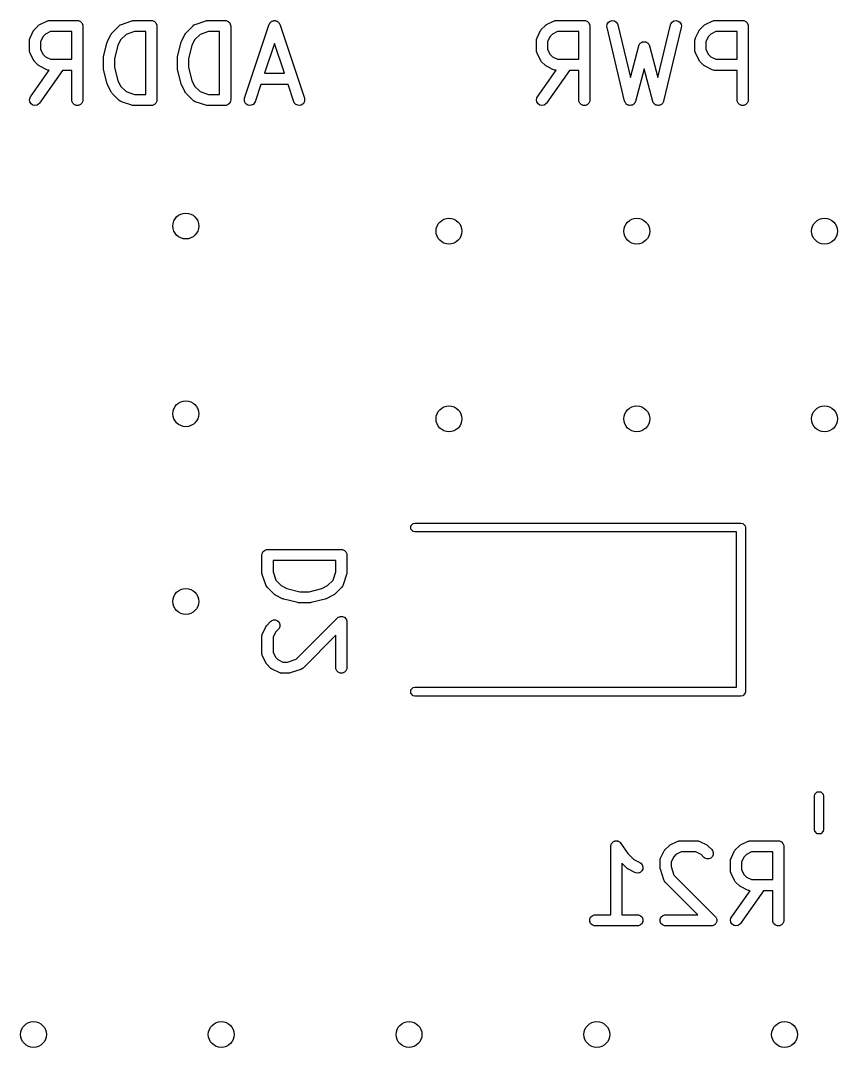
# Model space of a CAD drawing. Extents: x -0.08 to 2.06, y -0.11 to 2.56.
# Drawn here: x 0.743 to 1.178, y 2.013 to 2.56 of the extents above; entities that cross this region are included whole.
import ezdxf

# ---------------------------------------------------------------- set-up
doc = ezdxf.new("R2010")
doc.units = 0
doc.header["$MEASUREMENT"] = 0
doc.layers.add('BLACK', color=7, linetype='CONTINUOUS')

msp = doc.modelspace()

# ---------------------------------------------------------------- linework, layer by layer
at = {"layer": 'BLACK', "linetype": 'CONTINUOUS'}
for p, q in [((0.74986, 2.55472), (0.74989, 2.55479)), ((0.74989, 2.55479), (0.74995, 2.55487)), ((0.74995, 2.55487), (0.75001, 2.55496)), ((0.75001, 2.55496), (0.75007, 2.55501)), ((0.75007, 2.55501), (0.75026, 2.55524)), ((0.75026, 2.55524), (0.75213, 2.55711)), ((0.75213, 2.55711), (0.75236, 2.5573)), ((0.75236, 2.5573), (0.75241, 2.55735)), ((0.75241, 2.55735), (0.7525, 2.55741)), ((0.7525, 2.55741), (0.75258, 2.55748)), ((0.75258, 2.55748), (0.75265, 2.55751)), ((0.75265, 2.55751), (0.7529, 2.55766)), ((0.7529, 2.55766), (0.75665, 2.55954)), ((0.75665, 2.55954), (0.75719, 2.55974)), ((0.75719, 2.55974), (0.75729, 2.55975)), ((0.75729, 2.55975), (0.75739, 2.55979)), ((0.75739, 2.55979), (0.75797, 2.55985)), ((0.75797, 2.55985), (0.77297, 2.55985)), ((0.77297, 2.55985), (0.77354, 2.55979)), ((0.77354, 2.55979), (0.77461, 2.55935)), ((0.77461, 2.55935), (0.77542, 2.55854)), ((0.77542, 2.55854), (0.77586, 2.55747)), ((0.77586, 2.55747), (0.77592, 2.5569)), ((0.77592, 2.5569), (0.77592, 2.51753)), ((0.7915, 2.55336), (0.79525, 2.55711)), ((0.79525, 2.55711), (0.7957, 2.55748)), ((0.7957, 2.55748), (0.7958, 2.55752)), ((0.7958, 2.55752), (0.79588, 2.55759)), ((0.79588, 2.55759), (0.7964, 2.55782)), ((0.7964, 2.55782), (0.80203, 2.5597)), ((0.80203, 2.5597), (0.80231, 2.55976)), ((0.80231, 2.55976), (0.80239, 2.55979)), ((0.80239, 2.55979), (0.80249, 2.5598)), ((0.80249, 2.5598), (0.80259, 2.55983)), ((0.80259, 2.55983), (0.80267, 2.55982)), ((0.80267, 2.55982), (0.80296, 2.55985)), ((0.80296, 2.55985), (0.81234, 2.55985)), ((0.81234, 2.55985), (0.81291, 2.55979)), ((0.81291, 2.55979), (0.81398, 2.55935)), ((0.81398, 2.55935), (0.81479, 2.55854)), ((0.81479, 2.55854), (0.81523, 2.55747)), ((0.81523, 2.55747), (0.81529, 2.5569)), ((0.81529, 2.5569), (0.81529, 2.51753)), ((0.83087, 2.55336), (0.83462, 2.55711)), ((0.83462, 2.55711), (0.83507, 2.55748)), ((0.83507, 2.55748), (0.83517, 2.55752)), ((0.83517, 2.55752), (0.83525, 2.55759)), ((0.83525, 2.55759), (0.83577, 2.55782)), ((0.83577, 2.55782), (0.8414, 2.5597)), ((0.8414, 2.5597), (0.84168, 2.55976)), ((0.84168, 2.55976), (0.84176, 2.55979)), ((0.84176, 2.55979), (0.84186, 2.5598)), ((0.84186, 2.5598), (0.84196, 2.55983)), ((0.84196, 2.55983), (0.84204, 2.55982)), ((0.84204, 2.55982), (0.84233, 2.55985)), ((0.84233, 2.55985), (0.85171, 2.55985)), ((0.85171, 2.55985), (0.85228, 2.55979)), ((0.85228, 2.55979), (0.85335, 2.55935)), ((0.85335, 2.55935), (0.85416, 2.55854)), ((0.85416, 2.55854), (0.8546, 2.55747)), ((0.8546, 2.55747), (0.85466, 2.5569)), ((0.85466, 2.5569), (0.85466, 2.51753)), ((0.86203, 2.51846), (0.87515, 2.55783)), ((0.87515, 2.55783), (0.87539, 2.55836)), ((0.87539, 2.55836), (0.87553, 2.55852)), ((0.87553, 2.55852), (0.87562, 2.55871)), ((0.87562, 2.55871), (0.8759, 2.55895)), ((0.8759, 2.55895), (0.87614, 2.55923)), ((0.87614, 2.55923), (0.87633, 2.55932)), ((0.87633, 2.55932), (0.87649, 2.55946)), ((0.87649, 2.55946), (0.87684, 2.55958)), ((0.87684, 2.55958), (0.87717, 2.55974)), ((0.87717, 2.55974), (0.87738, 2.55976)), ((0.87738, 2.55976), (0.87758, 2.55983)), ((0.87758, 2.55983), (0.87795, 2.5598)), ((0.87795, 2.5598), (0.87832, 2.55983)), ((0.87832, 2.55983), (0.87852, 2.55976)), ((0.87852, 2.55976), (0.87873, 2.55974)), ((0.87873, 2.55974), (0.87906, 2.55958)), ((0.87906, 2.55958), (0.87941, 2.55946)), ((0.87941, 2.55946), (0.87957, 2.55932)), ((0.87957, 2.55932), (0.87976, 2.55923)), ((0.87976, 2.55923), (0.88001, 2.55895)), ((0.88001, 2.55895), (0.88029, 2.55871)), ((0.88029, 2.55871), (0.88038, 2.55852)), ((0.88038, 2.55852), (0.88052, 2.55836)), ((0.88052, 2.55836), (0.88075, 2.55783)), ((0.88075, 2.55783), (0.89388, 2.51846)), ((1.01982, 2.55472), (1.01985, 2.55479)), ((1.01985, 2.55479), (1.01992, 2.55487)), ((1.01992, 2.55487), (1.01998, 2.55496)), ((1.01998, 2.55496), (1.02004, 2.55501)), ((1.02004, 2.55501), (1.02022, 2.55524)), ((1.02022, 2.55524), (1.0221, 2.55711)), ((1.0221, 2.55711), (1.02232, 2.5573)), ((1.02232, 2.5573), (1.02237, 2.55735)), ((1.02237, 2.55735), (1.02246, 2.55741)), ((1.02246, 2.55741), (1.02254, 2.55748)), ((1.02254, 2.55748), (1.02262, 2.55751)), ((1.02262, 2.55751), (1.02286, 2.55766)), ((1.02286, 2.55766), (1.02661, 2.55954)), ((1.02661, 2.55954), (1.02715, 2.55974)), ((1.02715, 2.55974), (1.02726, 2.55975)), ((1.02726, 2.55975), (1.02736, 2.55979)), ((1.02736, 2.55979), (1.02793, 2.55985)), ((1.02793, 2.55985), (1.04293, 2.55985)), ((1.04293, 2.55985), (1.04351, 2.55979)), ((1.04351, 2.55979), (1.04457, 2.55935)), ((1.04457, 2.55935), (1.04539, 2.55854)), ((1.04539, 2.55854), (1.04583, 2.55747)), ((1.04583, 2.55747), (1.04588, 2.5569)), ((1.04588, 2.5569), (1.04588, 2.51753)), ((1.05498, 2.55679), (1.05516, 2.55792)), ((1.05506, 2.55621), (1.05498, 2.55679)), ((1.06443, 2.51684), (1.05506, 2.55621)), ((1.05516, 2.55792), (1.05577, 2.55891)), ((1.05577, 2.55891), (1.0567, 2.55958)), ((1.0567, 2.55958), (1.05782, 2.55985)), ((1.05782, 2.55985), (1.05896, 2.55967)), ((1.05896, 2.55967), (1.05994, 2.55906)), ((1.05994, 2.55906), (1.06061, 2.55813)), ((1.06061, 2.55813), (1.0608, 2.55758)), ((1.0608, 2.55758), (1.06747, 2.52959)), ((1.08214, 2.52959), (1.0888, 2.55758)), ((1.09455, 2.55621), (1.08517, 2.51684)), ((1.0888, 2.55758), (1.08899, 2.55813)), ((1.08899, 2.55813), (1.08967, 2.55906)), ((1.08967, 2.55906), (1.09065, 2.55967)), ((1.09065, 2.55967), (1.09179, 2.55985)), ((1.09179, 2.55985), (1.09291, 2.55958)), ((1.09291, 2.55958), (1.09384, 2.55891)), ((1.09384, 2.55891), (1.09444, 2.55792)), ((1.09444, 2.55792), (1.09463, 2.55679)), ((1.09463, 2.55679), (1.09455, 2.55621)), ((1.10419, 2.55472), (1.10422, 2.55479)), ((1.10422, 2.55479), (1.10429, 2.55487)), ((1.10429, 2.55487), (1.10434, 2.55496)), ((1.10434, 2.55496), (1.1044, 2.55501)), ((1.1044, 2.55501), (1.10459, 2.55524)), ((1.10459, 2.55524), (1.10646, 2.55711)), ((1.10646, 2.55711), (1.10669, 2.5573)), ((1.10669, 2.5573), (1.10674, 2.55735)), ((1.10674, 2.55735), (1.10683, 2.55741)), ((1.10683, 2.55741), (1.10691, 2.55748)), ((1.10691, 2.55748), (1.10698, 2.55751)), ((1.10698, 2.55751), (1.10723, 2.55766)), ((1.10723, 2.55766), (1.11098, 2.55954)), ((1.11098, 2.55954), (1.11152, 2.55974)), ((1.11152, 2.55974), (1.11162, 2.55975)), ((1.11162, 2.55975), (1.11172, 2.55979)), ((1.11172, 2.55979), (1.1123, 2.55985)), ((1.1123, 2.55985), (1.1273, 2.55985)), ((1.1273, 2.55985), (1.12787, 2.55979)), ((1.12787, 2.55979), (1.12894, 2.55935)), ((1.12894, 2.55935), (1.12975, 2.55854)), ((1.12975, 2.55854), (1.13019, 2.55747)), ((1.13019, 2.55747), (1.13025, 2.5569)), ((1.13025, 2.5569), (1.13025, 2.51753)), ((0.74752, 2.5494), (0.74757, 2.54997)), ((0.74752, 2.54377), (0.74752, 2.5494)), ((0.74757, 2.54997), (0.74761, 2.55007)), ((0.74761, 2.55007), (0.74762, 2.55018)), ((0.74762, 2.55018), (0.74783, 2.55072)), ((0.74783, 2.55072), (0.7497, 2.55447)), ((0.7497, 2.55447), (0.74986, 2.55472)), ((0.75477, 2.5514), (0.75342, 2.5487)), ((0.75597, 2.5526), (0.75477, 2.5514)), ((0.75866, 2.55394), (0.75597, 2.5526)), ((0.77001, 2.55394), (0.75866, 2.55394)), ((0.77001, 2.53923), (0.77001, 2.55394)), ((0.78907, 2.54884), (0.79095, 2.55259)), ((0.79095, 2.55259), (0.7911, 2.55284)), ((0.7911, 2.55284), (0.79113, 2.55291)), ((0.79113, 2.55291), (0.7912, 2.55299)), ((0.7912, 2.55299), (0.79126, 2.55308)), ((0.79126, 2.55308), (0.79131, 2.55313)), ((0.79131, 2.55313), (0.7915, 2.55336)), ((0.79602, 2.54952), (0.7945, 2.54649)), ((0.79893, 2.55244), (0.79602, 2.54952)), ((0.80344, 2.55394), (0.79893, 2.55244)), ((0.80938, 2.55394), (0.80344, 2.55394)), ((0.80938, 2.52048), (0.80938, 2.55394)), ((0.82844, 2.54884), (0.83032, 2.55259)), ((0.83032, 2.55259), (0.83047, 2.55284)), ((0.83047, 2.55284), (0.8305, 2.55291)), ((0.8305, 2.55291), (0.83057, 2.55299)), ((0.83057, 2.55299), (0.83063, 2.55308)), ((0.83063, 2.55308), (0.83068, 2.55313)), ((0.83068, 2.55313), (0.83087, 2.55336)), ((0.83539, 2.54952), (0.83387, 2.54649)), ((0.8383, 2.55244), (0.83539, 2.54952)), ((0.84281, 2.55394), (0.8383, 2.55244)), ((0.84875, 2.55394), (0.84281, 2.55394)), ((0.84875, 2.52048), (0.84875, 2.55394)), ((1.01748, 2.5494), (1.01754, 2.54997)), ((1.01748, 2.54377), (1.01748, 2.5494)), ((1.01754, 2.54997), (1.01758, 2.55007)), ((1.01758, 2.55007), (1.01759, 2.55018)), ((1.01759, 2.55018), (1.01779, 2.55072)), ((1.01779, 2.55072), (1.01967, 2.55447)), ((1.01967, 2.55447), (1.01982, 2.55472)), ((1.02474, 2.5514), (1.02339, 2.5487)), ((1.02593, 2.5526), (1.02474, 2.5514)), ((1.02863, 2.55394), (1.02593, 2.5526)), ((1.03998, 2.55394), (1.02863, 2.55394)), ((1.03998, 2.53923), (1.03998, 2.55394)), ((1.10185, 2.5494), (1.1019, 2.54997)), ((1.10185, 2.54377), (1.10185, 2.5494)), ((1.1019, 2.54997), (1.10194, 2.55007)), ((1.10194, 2.55007), (1.10195, 2.55018)), ((1.10195, 2.55018), (1.10216, 2.55072)), ((1.10216, 2.55072), (1.10403, 2.55447)), ((1.10403, 2.55447), (1.10419, 2.55472)), ((1.1091, 2.5514), (1.10775, 2.5487)), ((1.1103, 2.5526), (1.1091, 2.5514)), ((1.113, 2.55394), (1.1103, 2.5526)), ((1.12434, 2.55394), (1.113, 2.55394)), ((1.12434, 2.53923), (1.12434, 2.55394)), ((0.75342, 2.5487), (0.75342, 2.54447)), ((0.75342, 2.54447), (0.75477, 2.54177)), ((0.78697, 2.54074), (0.78885, 2.54824)), ((0.78885, 2.54824), (0.78886, 2.54828)), ((0.78886, 2.54828), (0.78887, 2.5483)), ((0.78887, 2.5483), (0.78896, 2.54854)), ((0.78896, 2.54854), (0.78904, 2.54878)), ((0.78904, 2.54878), (0.78906, 2.5488)), ((0.78906, 2.5488), (0.78907, 2.54884)), ((0.7945, 2.54649), (0.79279, 2.53966)), ((0.82634, 2.54074), (0.82822, 2.54824)), ((0.82822, 2.54824), (0.82823, 2.54828)), ((0.82823, 2.54828), (0.82824, 2.5483)), ((0.82824, 2.5483), (0.82833, 2.54854)), ((0.82833, 2.54854), (0.82841, 2.54878)), ((0.82841, 2.54878), (0.82843, 2.5488)), ((0.82843, 2.5488), (0.82844, 2.54884)), ((0.83387, 2.54649), (0.83216, 2.53966)), ((0.87795, 2.54756), (0.87268, 2.53173)), ((0.88323, 2.53173), (0.87795, 2.54756)), ((1.02339, 2.5487), (1.02339, 2.54447)), ((1.02339, 2.54447), (1.02474, 2.54177)), ((1.06747, 2.52959), (1.07195, 2.54641)), ((1.07195, 2.54641), (1.072, 2.54654)), ((1.072, 2.54654), (1.07201, 2.5466)), ((1.07201, 2.5466), (1.07205, 2.54667)), ((1.07205, 2.54667), (1.07215, 2.54695)), ((1.07215, 2.54695), (1.07239, 2.54726)), ((1.07239, 2.54726), (1.07259, 2.5476)), ((1.07259, 2.5476), (1.07274, 2.54771)), ((1.07274, 2.54771), (1.07285, 2.54787)), ((1.07285, 2.54787), (1.07319, 2.54806)), ((1.07319, 2.54806), (1.0735, 2.5483)), ((1.0735, 2.5483), (1.07369, 2.54835)), ((1.07369, 2.54835), (1.07385, 2.54844)), ((1.07385, 2.54844), (1.07424, 2.54849)), ((1.07424, 2.54849), (1.07461, 2.54859)), ((1.07461, 2.54859), (1.0748, 2.54857)), ((1.0748, 2.54857), (1.07499, 2.54859)), ((1.07499, 2.54859), (1.07537, 2.54849)), ((1.07537, 2.54849), (1.07576, 2.54844)), ((1.07576, 2.54844), (1.07592, 2.54835)), ((1.07592, 2.54835), (1.07611, 2.5483)), ((1.07611, 2.5483), (1.07642, 2.54806)), ((1.07642, 2.54806), (1.07675, 2.54787)), ((1.07675, 2.54787), (1.07687, 2.54771)), ((1.07687, 2.54771), (1.07702, 2.5476)), ((1.07702, 2.5476), (1.07722, 2.54726)), ((1.07722, 2.54726), (1.07745, 2.54695)), ((1.07745, 2.54695), (1.07756, 2.54667)), ((1.07756, 2.54667), (1.0776, 2.5466)), ((1.0776, 2.5466), (1.07761, 2.54654)), ((1.07761, 2.54654), (1.07766, 2.54641)), ((1.07766, 2.54641), (1.08214, 2.52959)), ((1.10775, 2.5487), (1.10775, 2.54447)), ((1.10775, 2.54447), (1.1091, 2.54177)), ((0.74757, 2.5432), (0.74752, 2.54377)), ((0.74761, 2.5431), (0.74757, 2.5432)), ((0.74762, 2.54299), (0.74761, 2.5431)), ((0.74783, 2.54245), (0.74762, 2.54299)), ((0.7497, 2.5387), (0.74783, 2.54245)), ((0.74986, 2.53846), (0.7497, 2.5387)), ((0.74989, 2.53838), (0.74986, 2.53846)), ((0.74995, 2.5383), (0.74989, 2.53838)), ((0.75477, 2.54177), (0.75597, 2.54058)), ((0.75597, 2.54058), (0.75866, 2.53923)), ((0.75866, 2.53923), (0.77001, 2.53923)), ((0.78689, 2.54017), (0.78692, 2.54038)), ((0.7869, 2.54012), (0.78689, 2.54017)), ((0.78689, 2.54002), (0.7869, 2.54012)), ((0.78689, 2.5344), (0.78689, 2.54002)), ((0.78692, 2.54038), (0.78694, 2.5406)), ((0.78694, 2.5406), (0.78696, 2.54064)), ((0.78696, 2.54064), (0.78697, 2.54074)), ((0.79279, 2.53966), (0.79279, 2.53476)), ((0.82626, 2.54017), (0.82629, 2.54038)), ((0.82627, 2.54012), (0.82626, 2.54017)), ((0.82626, 2.54002), (0.82627, 2.54012)), ((0.82626, 2.5344), (0.82626, 2.54002)), ((0.82629, 2.54038), (0.82631, 2.5406)), ((0.82631, 2.5406), (0.82633, 2.54064)), ((0.82633, 2.54064), (0.82634, 2.54074)), ((0.83216, 2.53966), (0.83216, 2.53476)), ((1.01754, 2.5432), (1.01748, 2.54377)), ((1.01758, 2.5431), (1.01754, 2.5432)), ((1.01759, 2.54299), (1.01758, 2.5431)), ((1.01779, 2.54245), (1.01759, 2.54299)), ((1.01967, 2.5387), (1.01779, 2.54245)), ((1.01982, 2.53846), (1.01967, 2.5387)), ((1.01985, 2.53838), (1.01982, 2.53846)), ((1.01992, 2.5383), (1.01985, 2.53838)), ((1.02474, 2.54177), (1.02593, 2.54058)), ((1.02593, 2.54058), (1.02863, 2.53923)), ((1.02863, 2.53923), (1.03998, 2.53923)), ((1.1019, 2.5432), (1.10185, 2.54377)), ((1.10194, 2.5431), (1.1019, 2.5432)), ((1.10195, 2.54299), (1.10194, 2.5431)), ((1.10216, 2.54245), (1.10195, 2.54299)), ((1.10403, 2.5387), (1.10216, 2.54245)), ((1.10419, 2.53846), (1.10403, 2.5387)), ((1.10422, 2.53838), (1.10419, 2.53846)), ((1.10429, 2.5383), (1.10422, 2.53838)), ((1.1091, 2.54177), (1.1103, 2.54058)), ((1.1103, 2.54058), (1.113, 2.53923)), ((1.113, 2.53923), (1.12434, 2.53923)), ((0.74805, 2.51922), (0.75792, 2.53333)), ((0.75001, 2.53821), (0.74995, 2.5383)), ((0.75007, 2.53816), (0.75001, 2.53821)), ((0.75026, 2.53794), (0.75007, 2.53816)), ((0.75213, 2.53606), (0.75026, 2.53794)), ((0.75236, 2.53588), (0.75213, 2.53606)), ((0.75241, 2.53582), (0.75236, 2.53588)), ((0.7525, 2.53576), (0.75241, 2.53582)), ((0.75258, 2.53569), (0.7525, 2.53576)), ((0.75265, 2.53566), (0.75258, 2.53569)), ((0.7529, 2.53551), (0.75265, 2.53566)), ((0.76513, 2.53332), (0.75289, 2.51583)), ((0.75665, 2.53363), (0.7529, 2.53551)), ((0.75719, 2.53343), (0.75665, 2.53363)), ((0.75729, 2.53342), (0.75719, 2.53343)), ((0.75739, 2.53338), (0.75729, 2.53342)), ((0.75792, 2.53333), (0.75739, 2.53338)), ((0.77001, 2.53332), (0.76513, 2.53332)), ((0.77001, 2.51753), (0.77001, 2.53332)), ((0.7869, 2.5343), (0.78689, 2.5344)), ((0.78689, 2.53426), (0.7869, 2.5343)), ((0.78692, 2.53404), (0.78689, 2.53426)), ((0.78694, 2.53382), (0.78692, 2.53404)), ((0.78696, 2.53378), (0.78694, 2.53382)), ((0.78697, 2.53368), (0.78696, 2.53378)), ((0.78885, 2.52618), (0.78697, 2.53368)), ((0.79279, 2.53476), (0.7945, 2.52793)), ((0.82627, 2.5343), (0.82626, 2.5344)), ((0.82626, 2.53426), (0.82627, 2.5343)), ((0.82629, 2.53404), (0.82626, 2.53426)), ((0.82631, 2.53382), (0.82629, 2.53404)), ((0.82633, 2.53378), (0.82631, 2.53382)), ((0.82634, 2.53368), (0.82633, 2.53378)), ((0.82822, 2.52618), (0.82634, 2.53368)), ((0.83216, 2.53476), (0.83387, 2.52793)), ((1.01802, 2.51922), (1.02789, 2.53333)), ((1.01998, 2.53821), (1.01992, 2.5383)), ((1.02004, 2.53816), (1.01998, 2.53821)), ((1.02022, 2.53794), (1.02004, 2.53816)), ((1.0221, 2.53606), (1.02022, 2.53794)), ((1.02232, 2.53588), (1.0221, 2.53606)), ((1.02237, 2.53582), (1.02232, 2.53588)), ((1.02246, 2.53576), (1.02237, 2.53582)), ((1.02254, 2.53569), (1.02246, 2.53576)), ((1.02262, 2.53566), (1.02254, 2.53569)), ((1.02286, 2.53551), (1.02262, 2.53566)), ((1.0351, 2.53332), (1.02285, 2.51583)), ((1.02661, 2.53363), (1.02286, 2.53551)), ((1.02715, 2.53343), (1.02661, 2.53363)), ((1.02726, 2.53342), (1.02715, 2.53343)), ((1.02736, 2.53338), (1.02726, 2.53342)), ((1.02789, 2.53333), (1.02736, 2.53338)), ((1.03998, 2.53332), (1.0351, 2.53332)), ((1.03998, 2.51753), (1.03998, 2.53332)), ((1.0748, 2.53419), (1.07016, 2.51677)), ((1.07945, 2.51677), (1.0748, 2.53419)), ((1.10434, 2.53821), (1.10429, 2.5383)), ((1.1044, 2.53816), (1.10434, 2.53821)), ((1.10459, 2.53794), (1.1044, 2.53816)), ((1.10646, 2.53606), (1.10459, 2.53794)), ((1.10669, 2.53588), (1.10646, 2.53606)), ((1.10674, 2.53582), (1.10669, 2.53588)), ((1.10683, 2.53576), (1.10674, 2.53582)), ((1.10691, 2.53569), (1.10683, 2.53576)), ((1.10698, 2.53566), (1.10691, 2.53569)), ((1.10723, 2.53551), (1.10698, 2.53566)), ((1.11098, 2.53363), (1.10723, 2.53551)), ((1.11152, 2.53343), (1.11098, 2.53363)), ((1.11162, 2.53342), (1.11152, 2.53343)), ((1.11172, 2.53338), (1.11162, 2.53342)), ((1.1123, 2.53332), (1.11172, 2.53338)), ((1.12434, 2.53332), (1.1123, 2.53332)), ((1.12434, 2.51753), (1.12434, 2.53332)), ((0.7945, 2.52793), (0.79602, 2.5249)), ((0.83387, 2.52793), (0.83539, 2.5249)), ((0.87268, 2.53173), (0.88323, 2.53173)), ((0.78886, 2.52614), (0.78885, 2.52618)), ((0.78887, 2.52612), (0.78886, 2.52614)), ((0.78896, 2.52588), (0.78887, 2.52612)), ((0.78904, 2.52564), (0.78896, 2.52588)), ((0.78906, 2.52562), (0.78904, 2.52564)), ((0.78907, 2.52558), (0.78906, 2.52562)), ((0.79095, 2.52183), (0.78907, 2.52558)), ((0.79602, 2.5249), (0.79893, 2.52198)), ((0.79893, 2.52198), (0.80344, 2.52048)), ((0.82823, 2.52614), (0.82822, 2.52618)), ((0.82824, 2.52612), (0.82823, 2.52614)), ((0.82833, 2.52588), (0.82824, 2.52612)), ((0.82841, 2.52564), (0.82833, 2.52588)), ((0.82843, 2.52562), (0.82841, 2.52564)), ((0.82844, 2.52558), (0.82843, 2.52562)), ((0.83032, 2.52183), (0.82844, 2.52558)), ((0.83539, 2.5249), (0.8383, 2.52198)), ((0.8383, 2.52198), (0.84281, 2.52048)), ((0.87071, 2.52582), (0.86763, 2.51659)), ((0.8852, 2.52582), (0.87071, 2.52582)), ((0.88827, 2.51659), (0.8852, 2.52582)), ((0.74752, 2.51759), (0.74777, 2.51872)), ((0.74772, 2.51646), (0.74752, 2.51759)), ((0.74834, 2.51548), (0.74772, 2.51646)), ((0.74777, 2.51872), (0.74805, 2.51922)), ((0.77007, 2.51695), (0.77001, 2.51753)), ((0.77051, 2.51589), (0.77007, 2.51695)), ((0.77586, 2.51695), (0.77542, 2.51589)), ((0.77592, 2.51753), (0.77586, 2.51695)), ((0.7911, 2.52158), (0.79095, 2.52183)), ((0.79113, 2.52151), (0.7911, 2.52158)), ((0.7912, 2.52143), (0.79113, 2.52151)), ((0.79126, 2.52134), (0.7912, 2.52143)), ((0.79131, 2.52129), (0.79126, 2.52134)), ((0.7915, 2.52106), (0.79131, 2.52129)), ((0.79525, 2.51731), (0.7915, 2.52106)), ((0.7957, 2.51695), (0.79525, 2.51731)), ((0.7958, 2.51691), (0.7957, 2.51695)), ((0.79588, 2.51684), (0.7958, 2.51691)), ((0.7964, 2.5166), (0.79588, 2.51684)), ((0.80203, 2.51473), (0.7964, 2.5166)), ((0.80344, 2.52048), (0.80938, 2.52048)), ((0.81523, 2.51695), (0.81479, 2.51589)), ((0.81529, 2.51753), (0.81523, 2.51695)), ((0.83047, 2.52158), (0.83032, 2.52183)), ((0.8305, 2.52151), (0.83047, 2.52158)), ((0.83057, 2.52143), (0.8305, 2.52151)), ((0.83063, 2.52134), (0.83057, 2.52143)), ((0.83068, 2.52129), (0.83063, 2.52134)), ((0.83087, 2.52106), (0.83068, 2.52129)), ((0.83462, 2.51731), (0.83087, 2.52106)), ((0.83507, 2.51695), (0.83462, 2.51731)), ((0.83517, 2.51691), (0.83507, 2.51695)), ((0.83525, 2.51684), (0.83517, 2.51691)), ((0.83577, 2.5166), (0.83525, 2.51684)), ((0.8414, 2.51473), (0.83577, 2.5166)), ((0.84281, 2.52048), (0.84875, 2.52048)), ((0.8546, 2.51695), (0.85416, 2.51589)), ((0.85466, 2.51753), (0.8546, 2.51695)), ((0.8619, 2.5179), (0.86203, 2.51846)), ((0.86198, 2.51675), (0.8619, 2.5179)), ((0.8625, 2.51572), (0.86198, 2.51675)), ((0.86763, 2.51659), (0.86739, 2.51606)), ((0.88851, 2.51606), (0.88827, 2.51659)), ((0.89392, 2.51675), (0.89341, 2.51572)), ((0.89388, 2.51846), (0.89401, 2.5179)), ((0.89401, 2.5179), (0.89392, 2.51675)), ((1.01748, 2.51759), (1.01773, 2.51872)), ((1.01768, 2.51646), (1.01748, 2.51759)), ((1.0183, 2.51548), (1.01768, 2.51646)), ((1.01773, 2.51872), (1.01802, 2.51922)), ((1.04004, 2.51695), (1.03998, 2.51753)), ((1.04048, 2.51589), (1.04004, 2.51695)), ((1.04583, 2.51695), (1.04539, 2.51589)), ((1.04588, 2.51753), (1.04583, 2.51695)), ((1.0645, 2.51665), (1.06443, 2.51684)), ((1.06451, 2.51657), (1.0645, 2.51665)), ((1.06455, 2.51651), (1.06451, 2.51657)), ((1.06462, 2.5163), (1.06455, 2.51651)), ((1.07007, 2.5165), (1.07003, 2.51644)), ((1.07008, 2.51657), (1.07007, 2.5165)), ((1.07016, 2.51677), (1.07008, 2.51657)), ((1.07952, 2.51657), (1.07945, 2.51677)), ((1.07953, 2.5165), (1.07952, 2.51657)), ((1.07957, 2.51644), (1.07953, 2.5165)), ((1.08506, 2.51651), (1.08499, 2.5163)), ((1.0851, 2.51657), (1.08506, 2.51651)), ((1.08511, 2.51665), (1.0851, 2.51657)), ((1.08517, 2.51684), (1.08511, 2.51665)), ((1.1244, 2.51695), (1.12434, 2.51753)), ((1.12484, 2.51589), (1.1244, 2.51695)), ((1.13019, 2.51695), (1.12975, 2.51589)), ((1.13025, 2.51753), (1.13019, 2.51695)), ((0.74928, 2.51482), (0.74834, 2.51548)), ((0.7504, 2.51457), (0.74928, 2.51482)), ((0.75154, 2.51477), (0.7504, 2.51457)), ((0.75251, 2.51539), (0.75154, 2.51477)), ((0.75289, 2.51583), (0.75251, 2.51539)), ((0.77133, 2.51507), (0.77051, 2.51589)), ((0.77239, 2.51463), (0.77133, 2.51507)), ((0.77354, 2.51463), (0.77239, 2.51463)), ((0.77461, 2.51507), (0.77354, 2.51463)), ((0.77542, 2.51589), (0.77461, 2.51507)), ((0.80231, 2.51466), (0.80203, 2.51473)), ((0.80239, 2.51463), (0.80231, 2.51466)), ((0.80249, 2.51462), (0.80239, 2.51463)), ((0.80259, 2.5146), (0.80249, 2.51462)), ((0.80267, 2.5146), (0.80259, 2.5146)), ((0.80296, 2.51457), (0.80267, 2.5146)), ((0.81234, 2.51457), (0.80296, 2.51457)), ((0.81291, 2.51463), (0.81234, 2.51457)), ((0.81398, 2.51507), (0.81291, 2.51463)), ((0.81479, 2.51589), (0.81398, 2.51507)), ((0.84168, 2.51466), (0.8414, 2.51473)), ((0.84176, 2.51463), (0.84168, 2.51466)), ((0.84186, 2.51462), (0.84176, 2.51463)), ((0.84196, 2.5146), (0.84186, 2.51462)), ((0.84204, 2.5146), (0.84196, 2.5146)), ((0.84233, 2.51457), (0.84204, 2.5146)), ((0.85171, 2.51457), (0.84233, 2.51457)), ((0.85228, 2.51463), (0.85171, 2.51457)), ((0.85335, 2.51507), (0.85228, 2.51463)), ((0.85416, 2.51589), (0.85335, 2.51507)), ((0.86337, 2.51496), (0.8625, 2.51572)), ((0.86446, 2.5146), (0.86337, 2.51496)), ((0.86561, 2.51468), (0.86446, 2.5146)), ((0.86664, 2.51519), (0.86561, 2.51468)), ((0.86739, 2.51606), (0.86664, 2.51519)), ((0.88927, 2.51519), (0.88851, 2.51606)), ((0.8903, 2.51468), (0.88927, 2.51519)), ((0.89145, 2.5146), (0.8903, 2.51468)), ((0.89254, 2.51496), (0.89145, 2.5146)), ((0.89341, 2.51572), (0.89254, 2.51496)), ((1.01925, 2.51482), (1.0183, 2.51548)), ((1.02037, 2.51457), (1.01925, 2.51482)), ((1.02151, 2.51477), (1.02037, 2.51457)), ((1.02248, 2.51539), (1.02151, 2.51477)), ((1.02285, 2.51583), (1.02248, 2.51539)), ((1.04129, 2.51507), (1.04048, 2.51589)), ((1.04236, 2.51463), (1.04129, 2.51507)), ((1.04351, 2.51463), (1.04236, 2.51463)), ((1.04457, 2.51507), (1.04351, 2.51463)), ((1.04539, 2.51589), (1.04457, 2.51507)), ((1.06487, 2.51595), (1.06462, 2.5163)), ((1.06509, 2.51558), (1.06487, 2.51595)), ((1.06521, 2.51549), (1.06509, 2.51558)), ((1.0653, 2.51536), (1.06521, 2.51549)), ((1.06566, 2.51514), (1.0653, 2.51536)), ((1.066, 2.51488), (1.06566, 2.51514)), ((1.06615, 2.51484), (1.066, 2.51488)), ((1.06628, 2.51476), (1.06615, 2.51484)), ((1.0667, 2.51469), (1.06628, 2.51476)), ((1.06711, 2.51458), (1.0667, 2.51469)), ((1.06726, 2.5146), (1.06711, 2.51458)), ((1.06741, 2.51458), (1.06726, 2.5146)), ((1.06783, 2.51468), (1.06741, 2.51458)), ((1.06826, 2.51473), (1.06783, 2.51468)), ((1.06839, 2.51481), (1.06826, 2.51473)), ((1.06854, 2.51484), (1.06839, 2.51481)), ((1.06888, 2.51509), (1.06854, 2.51484)), ((1.06925, 2.51531), (1.06888, 2.51509)), ((1.06935, 2.51543), (1.06925, 2.51531)), ((1.06947, 2.51552), (1.06935, 2.51543)), ((1.06969, 2.51588), (1.06947, 2.51552)), ((1.06995, 2.51622), (1.06969, 2.51588)), ((1.07003, 2.51644), (1.06995, 2.51622)), ((1.07965, 2.51622), (1.07957, 2.51644)), ((1.07991, 2.51588), (1.07965, 2.51622)), ((1.08014, 2.51552), (1.07991, 2.51588)), ((1.08026, 2.51543), (1.08014, 2.51552)), ((1.08035, 2.51531), (1.08026, 2.51543)), ((1.08072, 2.51509), (1.08035, 2.51531)), ((1.08107, 2.51484), (1.08072, 2.51509)), ((1.08122, 2.51481), (1.08107, 2.51484)), ((1.08135, 2.51473), (1.08122, 2.51481)), ((1.08177, 2.51468), (1.08135, 2.51473)), ((1.08219, 2.51458), (1.08177, 2.51468)), ((1.08234, 2.5146), (1.08219, 2.51458)), ((1.08249, 2.51458), (1.08234, 2.5146)), ((1.08291, 2.51469), (1.08249, 2.51458)), ((1.08333, 2.51476), (1.08291, 2.51469)), ((1.08346, 2.51484), (1.08333, 2.51476)), ((1.0836, 2.51488), (1.08346, 2.51484)), ((1.08395, 2.51514), (1.0836, 2.51488)), ((1.08431, 2.51536), (1.08395, 2.51514)), ((1.0844, 2.51549), (1.08431, 2.51536)), ((1.08452, 2.51558), (1.0844, 2.51549)), ((1.08473, 2.51595), (1.08452, 2.51558)), ((1.08499, 2.5163), (1.08473, 2.51595)), ((1.12566, 2.51507), (1.12484, 2.51589)), ((1.12672, 2.51463), (1.12566, 2.51507)), ((1.12787, 2.51463), (1.12672, 2.51463)), ((1.12894, 2.51507), (1.12787, 2.51463)), ((1.12975, 2.51589), (1.12894, 2.51507)), ((0.95057, 2.29067), (0.95185, 2.29195)), ((0.95057, 2.28886), (0.95057, 2.29067)), ((0.95185, 2.28758), (0.95057, 2.28886)), ((0.95185, 2.29195), (0.95276, 2.29213)), ((0.95276, 2.2874), (0.95185, 2.28758)), ((0.95276, 2.29213), (1.12638, 2.29213)), ((1.12402, 2.2874), (0.95276, 2.2874)), ((1.12402, 2.20472), (1.12402, 2.2874)), ((1.12638, 2.29213), (1.12728, 2.29195)), ((1.12728, 2.29195), (1.12856, 2.29067)), ((1.12856, 2.29067), (1.12874, 2.28976)), ((1.12874, 2.28976), (1.12874, 2.20236)), ((0.87131, 2.2757), (0.87175, 2.27676)), ((0.87175, 2.27676), (0.87257, 2.27758)), ((0.87257, 2.27758), (0.87363, 2.27802)), ((0.87363, 2.27802), (0.87421, 2.27807)), ((0.87421, 2.27807), (0.91358, 2.27807)), ((0.91358, 2.27807), (0.91415, 2.27802)), ((0.91415, 2.27802), (0.91522, 2.27758)), ((0.91522, 2.27758), (0.91603, 2.27676)), ((0.91603, 2.27676), (0.91647, 2.2757)), ((0.87125, 2.27512), (0.87131, 2.2757)), ((0.87125, 2.26575), (0.87125, 2.27512)), ((0.91062, 2.27217), (0.87716, 2.27217)), ((0.87716, 2.27217), (0.87716, 2.26623)), ((0.91062, 2.26623), (0.91062, 2.27217)), ((0.91647, 2.2757), (0.91653, 2.27512)), ((0.91653, 2.27512), (0.91653, 2.26575)), ((0.87128, 2.26546), (0.87125, 2.26575)), ((0.87128, 2.26538), (0.87128, 2.26546)), ((0.8713, 2.26528), (0.87128, 2.26538)), ((0.87131, 2.26517), (0.8713, 2.26528)), ((0.87134, 2.2651), (0.87131, 2.26517)), ((0.8714, 2.26481), (0.87134, 2.2651)), ((0.87328, 2.25919), (0.8714, 2.26481)), ((0.87716, 2.26623), (0.87866, 2.26172)), ((0.90912, 2.26172), (0.91062, 2.26623)), ((0.91638, 2.26481), (0.9145, 2.25919)), ((0.91644, 2.2651), (0.91638, 2.26481)), ((0.91647, 2.26517), (0.91644, 2.2651)), ((0.91648, 2.26528), (0.91647, 2.26517)), ((0.91651, 2.26538), (0.91648, 2.26528)), ((0.91653, 2.26575), (0.9165, 2.26546)), ((0.9165, 2.26546), (0.91651, 2.26538)), ((0.87866, 2.26172), (0.88158, 2.2588)), ((0.9062, 2.2588), (0.90912, 2.26172)), ((0.87351, 2.25866), (0.87328, 2.25919)), ((0.87358, 2.25858), (0.87351, 2.25866)), ((0.87363, 2.25848), (0.87358, 2.25858)), ((0.87399, 2.25804), (0.87363, 2.25848)), ((0.87774, 2.25429), (0.87399, 2.25804)), ((0.87797, 2.2541), (0.87774, 2.25429)), ((0.87802, 2.25404), (0.87797, 2.2541)), ((0.87811, 2.25399), (0.87802, 2.25404)), ((0.87819, 2.25392), (0.87811, 2.25399)), ((0.87826, 2.25389), (0.87819, 2.25392)), ((0.87851, 2.25373), (0.87826, 2.25389)), ((0.88158, 2.2588), (0.88461, 2.25729)), ((0.88461, 2.25729), (0.89144, 2.25558)), ((0.89144, 2.25558), (0.89634, 2.25558)), ((0.89634, 2.25558), (0.90317, 2.25729)), ((0.90317, 2.25729), (0.9062, 2.2588)), ((0.90952, 2.25389), (0.90927, 2.25373)), ((0.90959, 2.25392), (0.90952, 2.25389)), ((0.90967, 2.25399), (0.90959, 2.25392)), ((0.90976, 2.25404), (0.90967, 2.25399)), ((0.90981, 2.2541), (0.90976, 2.25404)), ((0.91004, 2.25429), (0.90981, 2.2541)), ((0.91379, 2.25804), (0.91004, 2.25429)), ((0.91416, 2.25848), (0.91379, 2.25804)), ((0.9142, 2.25858), (0.91416, 2.25848)), ((0.91427, 2.25866), (0.9142, 2.25858)), ((0.9145, 2.25919), (0.91427, 2.25866)), ((0.88226, 2.25186), (0.87851, 2.25373)), ((0.8823, 2.25184), (0.88226, 2.25186)), ((0.88232, 2.25183), (0.8823, 2.25184)), ((0.88256, 2.25174), (0.88232, 2.25183)), ((0.8828, 2.25165), (0.88256, 2.25174)), ((0.88282, 2.25165), (0.8828, 2.25165)), ((0.88286, 2.25163), (0.88282, 2.25165)), ((0.89036, 2.24976), (0.88286, 2.25163)), ((0.89046, 2.24975), (0.89036, 2.24976)), ((0.8905, 2.24973), (0.89046, 2.24975)), ((0.89072, 2.24971), (0.8905, 2.24973)), ((0.89093, 2.24968), (0.89072, 2.24971)), ((0.89098, 2.24968), (0.89093, 2.24968)), ((0.89108, 2.24967), (0.89098, 2.24968)), ((0.8967, 2.24967), (0.89108, 2.24967)), ((0.8968, 2.24968), (0.8967, 2.24967)), ((0.89685, 2.24968), (0.8968, 2.24968)), ((0.89706, 2.24971), (0.89685, 2.24968)), ((0.89728, 2.24973), (0.89706, 2.24971)), ((0.89732, 2.24975), (0.89728, 2.24973)), ((0.89742, 2.24976), (0.89732, 2.24975)), ((0.90492, 2.25163), (0.89742, 2.24976)), ((0.90496, 2.25165), (0.90492, 2.25163)), ((0.90498, 2.25165), (0.90496, 2.25165)), ((0.90522, 2.25174), (0.90498, 2.25165)), ((0.90546, 2.25183), (0.90522, 2.25174)), ((0.90548, 2.25184), (0.90546, 2.25183)), ((0.90552, 2.25186), (0.90548, 2.25184)), ((0.90927, 2.25373), (0.90552, 2.25186)), ((0.87363, 2.23739), (0.87369, 2.23747)), ((0.87369, 2.23747), (0.87375, 2.23756)), ((0.87375, 2.23756), (0.87381, 2.23761)), ((0.87381, 2.23761), (0.87399, 2.23784)), ((0.87399, 2.23784), (0.87587, 2.23971)), ((0.87587, 2.23971), (0.87631, 2.24008)), ((0.87631, 2.24008), (0.87738, 2.24052)), ((0.87738, 2.24052), (0.87853, 2.24052)), ((0.87853, 2.24052), (0.8796, 2.24008)), ((0.8796, 2.24008), (0.88041, 2.23927)), ((0.88041, 2.23927), (0.88085, 2.2382)), ((0.88085, 2.2382), (0.88085, 2.23705)), ((0.88948, 2.21958), (0.91149, 2.24159)), ((0.91149, 2.24159), (0.91194, 2.24196)), ((0.91194, 2.24196), (0.91269, 2.24227)), ((0.91269, 2.24227), (0.913, 2.2424)), ((0.913, 2.2424), (0.91415, 2.2424)), ((0.91415, 2.2424), (0.91522, 2.24196)), ((0.91522, 2.24196), (0.91603, 2.24114)), ((0.91603, 2.24114), (0.91629, 2.24052)), ((0.91629, 2.24052), (0.91647, 2.24008)), ((0.91647, 2.24008), (0.91653, 2.2395)), ((0.91653, 2.2395), (0.91653, 2.21513)), ((0.87125, 2.232), (0.87131, 2.23258)), ((0.87125, 2.22263), (0.87125, 2.232)), ((0.87131, 2.23258), (0.87135, 2.23268)), ((0.87135, 2.23268), (0.87136, 2.23278)), ((0.87136, 2.23278), (0.87156, 2.23332)), ((0.87156, 2.23332), (0.87344, 2.23707)), ((0.87344, 2.23707), (0.8736, 2.23732)), ((0.8736, 2.23732), (0.87363, 2.23739)), ((0.87851, 2.234), (0.87716, 2.23131)), ((0.88004, 2.23554), (0.87851, 2.234)), ((0.88041, 2.23599), (0.88004, 2.23554)), ((0.88085, 2.23705), (0.88041, 2.23599)), ((0.91062, 2.23237), (0.89317, 2.21492)), ((0.91062, 2.21513), (0.91062, 2.23237)), ((0.87716, 2.23131), (0.87716, 2.22333)), ((0.87131, 2.22205), (0.87125, 2.22263)), ((0.87135, 2.22195), (0.87131, 2.22205)), ((0.87136, 2.22185), (0.87135, 2.22195)), ((0.87156, 2.22131), (0.87136, 2.22185)), ((0.87344, 2.21756), (0.87156, 2.22131)), ((0.87716, 2.22333), (0.87851, 2.22063)), ((0.8736, 2.21731), (0.87344, 2.21756)), ((0.87363, 2.21724), (0.8736, 2.21731)), ((0.87369, 2.21716), (0.87363, 2.21724)), ((0.87375, 2.21707), (0.87369, 2.21716)), ((0.87381, 2.21702), (0.87375, 2.21707)), ((0.87399, 2.21679), (0.87381, 2.21702)), ((0.87587, 2.21492), (0.87399, 2.21679)), ((0.87851, 2.22063), (0.8797, 2.21943)), ((0.8797, 2.21943), (0.8824, 2.21808)), ((0.8824, 2.21808), (0.88497, 2.21808)), ((0.88497, 2.21808), (0.88948, 2.21958)), ((0.87609, 2.21473), (0.87587, 2.21492)), ((0.87614, 2.21467), (0.87609, 2.21473)), ((0.87623, 2.21462), (0.87614, 2.21467)), ((0.87631, 2.21455), (0.87623, 2.21462)), ((0.87639, 2.21452), (0.87631, 2.21455)), ((0.87663, 2.21436), (0.87639, 2.21452)), ((0.88038, 2.21249), (0.87663, 2.21436)), ((0.88092, 2.21228), (0.88038, 2.21249)), ((0.88103, 2.21227), (0.88092, 2.21228)), ((0.88113, 2.21223), (0.88103, 2.21227)), ((0.8817, 2.21218), (0.88113, 2.21223)), ((0.88545, 2.21218), (0.8817, 2.21218)), ((0.88575, 2.21221), (0.88545, 2.21218)), ((0.88582, 2.2122), (0.88575, 2.21221)), ((0.88593, 2.21222), (0.88582, 2.2122)), ((0.88603, 2.21223), (0.88593, 2.21222)), ((0.8861, 2.21226), (0.88603, 2.21223)), ((0.88639, 2.21233), (0.8861, 2.21226)), ((0.89201, 2.2142), (0.88639, 2.21233)), ((0.89254, 2.21444), (0.89201, 2.2142)), ((0.89262, 2.21451), (0.89254, 2.21444)), ((0.89272, 2.21455), (0.89262, 2.21451)), ((0.89317, 2.21492), (0.89272, 2.21455)), ((0.91068, 2.21455), (0.91062, 2.21513)), ((0.91112, 2.21349), (0.91068, 2.21455)), ((0.91194, 2.21267), (0.91112, 2.21349)), ((0.913, 2.21223), (0.91194, 2.21267)), ((0.91415, 2.21223), (0.913, 2.21223)), ((0.91522, 2.21267), (0.91415, 2.21223)), ((0.91603, 2.21349), (0.91522, 2.21267)), ((0.91647, 2.21455), (0.91603, 2.21349)), ((0.91653, 2.21513), (0.91647, 2.21455)), ((0.95185, 2.20454), (0.95276, 2.20472)), ((0.95276, 2.20472), (1.12402, 2.20472)), ((0.95057, 2.20327), (0.95185, 2.20454)), ((0.95057, 2.20146), (0.95057, 2.20327)), ((0.95185, 2.20018), (0.95057, 2.20146)), ((0.95276, 2.2), (0.95185, 2.20018)), ((1.12638, 2.2), (0.95276, 2.2)), ((1.12728, 2.20018), (1.12638, 2.2)), ((1.12856, 2.20146), (1.12728, 2.20018)), ((1.12874, 2.20236), (1.12856, 2.20146)), ((1.16555, 2.14673), (1.16573, 2.14764)), ((1.16555, 2.12886), (1.16555, 2.14673)), ((1.16573, 2.14764), (1.16701, 2.14892)), ((1.16701, 2.14892), (1.16882, 2.14892)), ((1.16882, 2.14892), (1.1701, 2.14764)), ((1.1701, 2.14764), (1.17028, 2.14673)), ((1.17028, 2.14673), (1.17028, 2.12886)), ((1.16573, 2.12795), (1.16555, 2.12886)), ((1.17028, 2.12886), (1.1701, 2.12795)), ((1.05862, 2.12246), (1.05887, 2.12262)), ((1.05887, 2.12262), (1.05915, 2.12267)), ((1.05915, 2.12267), (1.05942, 2.12279)), ((1.05942, 2.12279), (1.05971, 2.12279)), ((1.05971, 2.12279), (1.06, 2.12284)), ((1.06, 2.12284), (1.06028, 2.12279)), ((1.06028, 2.12279), (1.06057, 2.12279)), ((1.06057, 2.12279), (1.06084, 2.12267)), ((1.06084, 2.12267), (1.06113, 2.12262)), ((1.06113, 2.12262), (1.06137, 2.12245)), ((1.09242, 2.12253), (1.09296, 2.12274)), ((1.09296, 2.12274), (1.09306, 2.12274)), ((1.09306, 2.12274), (1.09316, 2.12279)), ((1.09316, 2.12279), (1.09374, 2.12284)), ((1.09374, 2.12284), (1.10311, 2.12284)), ((1.10311, 2.12284), (1.10369, 2.12279)), ((1.10369, 2.12279), (1.10379, 2.12274)), ((1.10379, 2.12274), (1.10389, 2.12274)), ((1.10389, 2.12274), (1.10443, 2.12253)), ((1.12991, 2.12253), (1.13045, 2.12274)), ((1.13045, 2.12274), (1.13056, 2.12274)), ((1.13056, 2.12274), (1.13066, 2.12279)), ((1.13066, 2.12279), (1.13123, 2.12284)), ((1.13123, 2.12284), (1.14623, 2.12284)), ((1.14623, 2.12284), (1.14681, 2.12279)), ((1.14681, 2.12279), (1.14787, 2.12234)), ((1.16701, 2.12667), (1.16573, 2.12795)), ((1.16882, 2.12667), (1.16701, 2.12667)), ((1.1701, 2.12795), (1.16882, 2.12667)), ((1.05704, 2.1199), (1.0571, 2.12047)), ((1.05704, 2.11989), (1.05704, 2.1199)), ((1.05704, 2.08347), (1.05704, 2.11989)), ((1.05704, 2.11989), (1.05704, 2.11989)), ((1.05704, 2.11989), (1.05704, 2.11989)), ((1.0571, 2.12047), (1.05721, 2.12074)), ((1.05721, 2.12074), (1.05727, 2.12102)), ((1.05727, 2.12102), (1.05743, 2.12126)), ((1.05743, 2.12126), (1.05754, 2.12153)), ((1.05754, 2.12153), (1.05774, 2.12174)), ((1.05774, 2.12174), (1.05791, 2.12198)), ((1.05791, 2.12198), (1.05815, 2.12214)), ((1.05815, 2.12214), (1.05835, 2.12234)), ((1.05835, 2.12234), (1.05862, 2.12246)), ((1.06137, 2.12245), (1.06163, 2.12234)), ((1.06163, 2.12234), (1.06184, 2.12214)), ((1.06184, 2.12214), (1.06208, 2.12197)), ((1.06208, 2.12197), (1.06245, 2.12153)), ((1.06245, 2.12153), (1.06245, 2.12153)), ((1.06245, 2.12153), (1.06245, 2.12153)), ((1.06245, 2.12153), (1.06245, 2.12153)), ((1.06245, 2.12153), (1.06604, 2.11615)), ((1.0836, 2.11371), (1.08547, 2.11746)), ((1.08547, 2.11746), (1.08563, 2.11771)), ((1.08563, 2.11771), (1.08566, 2.11778)), ((1.08566, 2.11778), (1.08573, 2.11786)), ((1.08573, 2.11786), (1.08578, 2.11795)), ((1.08578, 2.11795), (1.08584, 2.118)), ((1.08584, 2.118), (1.08603, 2.11823)), ((1.08603, 2.11823), (1.0879, 2.1201)), ((1.0879, 2.1201), (1.08813, 2.12029)), ((1.08813, 2.12029), (1.08818, 2.12035)), ((1.08818, 2.12035), (1.08827, 2.1204)), ((1.08827, 2.1204), (1.08835, 2.12047)), ((1.08835, 2.12047), (1.08842, 2.1205)), ((1.08842, 2.1205), (1.08867, 2.12066)), ((1.08867, 2.12066), (1.09242, 2.12253)), ((1.10443, 2.12253), (1.10818, 2.12066)), ((1.10818, 2.12066), (1.10843, 2.1205)), ((1.10843, 2.1205), (1.1085, 2.12047)), ((1.1085, 2.12047), (1.10858, 2.1204)), ((1.10858, 2.1204), (1.10867, 2.12035)), ((1.10867, 2.12035), (1.10872, 2.12029)), ((1.10872, 2.12029), (1.10895, 2.1201)), ((1.10895, 2.1201), (1.11082, 2.11823)), ((1.11082, 2.11823), (1.11119, 2.11778)), ((1.11119, 2.11778), (1.11163, 2.11672)), ((1.12109, 2.11371), (1.12297, 2.11746)), ((1.12297, 2.11746), (1.12312, 2.11771)), ((1.12312, 2.11771), (1.12315, 2.11778)), ((1.12315, 2.11778), (1.12322, 2.11786)), ((1.12322, 2.11786), (1.12328, 2.11795)), ((1.12328, 2.11795), (1.12334, 2.118)), ((1.12334, 2.118), (1.12352, 2.11823)), ((1.12352, 2.11823), (1.1254, 2.1201)), ((1.1254, 2.1201), (1.12562, 2.12029)), ((1.12562, 2.12029), (1.12567, 2.12035)), ((1.12567, 2.12035), (1.12576, 2.1204)), ((1.12576, 2.1204), (1.12584, 2.12047)), ((1.12584, 2.12047), (1.12592, 2.1205)), ((1.12592, 2.1205), (1.12616, 2.12066)), ((1.12616, 2.12066), (1.12991, 2.12253)), ((1.14787, 2.12234), (1.14869, 2.12153)), ((1.14869, 2.12153), (1.14913, 2.12047)), ((1.14913, 2.12047), (1.14918, 2.11989)), ((1.14918, 2.11989), (1.14918, 2.08052)), ((1.06604, 2.11615), (1.06924, 2.11294)), ((1.06924, 2.11294), (1.07256, 2.11128)), ((1.08329, 2.11239), (1.08334, 2.11297)), ((1.08329, 2.10864), (1.08329, 2.11239)), ((1.08334, 2.11297), (1.08338, 2.11306)), ((1.08338, 2.11306), (1.08339, 2.11317)), ((1.08339, 2.11317), (1.0836, 2.11371)), ((1.09054, 2.11439), (1.08919, 2.11169)), ((1.08919, 2.11169), (1.08919, 2.10912)), ((1.09174, 2.11559), (1.09054, 2.11439)), ((1.09444, 2.11694), (1.09174, 2.11559)), ((1.10242, 2.11694), (1.09444, 2.11694)), ((1.10511, 2.11559), (1.10242, 2.11694)), ((1.10665, 2.11405), (1.10511, 2.11559)), ((1.1071, 2.11368), (1.10665, 2.11405)), ((1.10816, 2.11324), (1.1071, 2.11368)), ((1.10931, 2.11324), (1.10816, 2.11324)), ((1.11038, 2.11368), (1.10931, 2.11324)), ((1.11119, 2.1145), (1.11038, 2.11368)), ((1.11163, 2.11556), (1.11119, 2.1145)), ((1.11163, 2.11672), (1.11163, 2.11556)), ((1.12078, 2.11239), (1.12084, 2.11297)), ((1.12078, 2.10677), (1.12078, 2.11239)), ((1.12084, 2.11297), (1.12088, 2.11306)), ((1.12088, 2.11306), (1.12089, 2.11317)), ((1.12089, 2.11317), (1.12109, 2.11371)), ((1.12804, 2.11439), (1.12669, 2.11169)), ((1.12669, 2.11169), (1.12669, 2.10746)), ((1.12923, 2.11559), (1.12804, 2.11439)), ((1.13193, 2.11694), (1.12923, 2.11559)), ((1.14328, 2.11694), (1.13193, 2.11694)), ((1.14328, 2.10222), (1.14328, 2.11694)), ((1.0654, 2.10843), (1.06295, 2.11089)), ((1.06295, 2.11089), (1.06295, 2.08347)), ((1.06563, 2.10824), (1.0654, 2.10843)), ((1.06568, 2.10818), (1.06563, 2.10824)), ((1.06577, 2.10813), (1.06568, 2.10818)), ((1.06585, 2.10806), (1.06577, 2.10813)), ((1.06592, 2.10803), (1.06585, 2.10806)), ((1.06617, 2.10787), (1.06592, 2.10803)), ((1.06992, 2.106), (1.06617, 2.10787)), ((1.07256, 2.11128), (1.07305, 2.11097)), ((1.07357, 2.10683), (1.0727, 2.10608)), ((1.07305, 2.11097), (1.07381, 2.1101)), ((1.07409, 2.10786), (1.07357, 2.10683)), ((1.07381, 2.1101), (1.07417, 2.10901)), ((1.07417, 2.10901), (1.07409, 2.10786)), ((1.08332, 2.10835), (1.08329, 2.10864)), ((1.08331, 2.10827), (1.08332, 2.10835)), ((1.08333, 2.10817), (1.08331, 2.10827)), ((1.08334, 2.10806), (1.08333, 2.10817)), ((1.08337, 2.10799), (1.08334, 2.10806)), ((1.08344, 2.10771), (1.08337, 2.10799)), ((1.08531, 2.10208), (1.08344, 2.10771)), ((1.08919, 2.10912), (1.09069, 2.10461)), ((1.12084, 2.10619), (1.12078, 2.10677)), ((1.12088, 2.10609), (1.12084, 2.10619)), ((1.12669, 2.10746), (1.12804, 2.10477)), ((1.07046, 2.10579), (1.06992, 2.106)), ((1.07161, 2.10571), (1.07046, 2.10579)), ((1.0727, 2.10608), (1.07161, 2.10571)), ((1.08555, 2.10155), (1.08531, 2.10208)), ((1.08562, 2.10147), (1.08555, 2.10155)), ((1.08566, 2.10138), (1.08562, 2.10147)), ((1.08603, 2.10093), (1.08566, 2.10138)), ((1.10348, 2.08347), (1.08603, 2.10093)), ((1.09069, 2.10461), (1.1127, 2.08261)), ((1.12089, 2.10599), (1.12088, 2.10609)), ((1.12109, 2.10545), (1.12089, 2.10599)), ((1.12297, 2.1017), (1.12109, 2.10545)), ((1.12312, 2.10145), (1.12297, 2.1017)), ((1.12315, 2.10138), (1.12312, 2.10145)), ((1.12322, 2.10129), (1.12315, 2.10138)), ((1.12328, 2.10121), (1.12322, 2.10129)), ((1.12334, 2.10115), (1.12328, 2.10121)), ((1.12352, 2.10093), (1.12334, 2.10115)), ((1.1254, 2.09905), (1.12352, 2.10093)), ((1.12804, 2.10477), (1.12923, 2.10357)), ((1.12923, 2.10357), (1.13193, 2.10222)), ((1.13193, 2.10222), (1.14328, 2.10222)), ((1.12132, 2.08221), (1.13119, 2.09632)), ((1.12562, 2.09887), (1.1254, 2.09905)), ((1.12567, 2.09881), (1.12562, 2.09887)), ((1.12576, 2.09875), (1.12567, 2.09881)), ((1.12584, 2.09869), (1.12576, 2.09875)), ((1.12592, 2.09866), (1.12584, 2.09869)), ((1.12616, 2.0985), (1.12592, 2.09866)), ((1.1384, 2.09631), (1.12615, 2.07883)), ((1.12991, 2.09663), (1.12616, 2.0985)), ((1.13045, 2.09642), (1.12991, 2.09663)), ((1.13056, 2.09641), (1.13045, 2.09642)), ((1.13066, 2.09637), (1.13056, 2.09641)), ((1.13119, 2.09632), (1.13066, 2.09637)), ((1.14328, 2.09631), (1.1384, 2.09631)), ((1.14328, 2.08052), (1.14328, 2.09631)), ((1.04585, 2.08109), (1.04629, 2.08216)), ((1.04585, 2.07994), (1.04585, 2.08109)), ((1.04629, 2.07888), (1.04585, 2.07994)), ((1.04629, 2.08216), (1.0471, 2.08297)), ((1.0471, 2.07806), (1.04629, 2.07888)), ((1.0471, 2.08297), (1.04817, 2.08341)), ((1.04817, 2.08341), (1.04874, 2.08347)), ((1.04874, 2.08347), (1.05704, 2.08347)), ((1.06295, 2.08347), (1.07124, 2.08347)), ((1.07124, 2.08347), (1.07182, 2.08341)), ((1.07182, 2.08341), (1.07288, 2.08297)), ((1.07288, 2.08297), (1.0737, 2.08216)), ((1.0737, 2.07888), (1.07288, 2.07806)), ((1.0737, 2.08216), (1.07414, 2.08109)), ((1.07414, 2.07994), (1.0737, 2.07888)), ((1.07414, 2.08109), (1.07414, 2.07994)), ((1.08334, 2.08109), (1.08378, 2.08216)), ((1.08334, 2.07994), (1.08334, 2.08109)), ((1.08378, 2.07888), (1.08334, 2.07994)), ((1.08378, 2.08216), (1.0846, 2.08297)), ((1.0846, 2.07806), (1.08378, 2.07888)), ((1.0846, 2.08297), (1.08566, 2.08341)), ((1.08566, 2.08341), (1.08624, 2.08347)), ((1.08624, 2.08347), (1.10348, 2.08347)), ((1.11307, 2.07888), (1.11225, 2.07806)), ((1.1127, 2.08261), (1.11307, 2.08216)), ((1.11307, 2.08216), (1.11351, 2.08109)), ((1.11351, 2.07994), (1.11307, 2.07888)), ((1.11351, 2.08109), (1.11351, 2.07994)), ((1.12078, 2.08058), (1.12103, 2.08171)), ((1.12098, 2.07945), (1.12078, 2.08058)), ((1.1216, 2.07848), (1.12098, 2.07945)), ((1.12103, 2.08171), (1.12132, 2.08221)), ((1.12615, 2.07883), (1.12578, 2.07839)), ((1.14334, 2.07994), (1.14328, 2.08052)), ((1.14378, 2.07888), (1.14334, 2.07994)), ((1.14459, 2.07806), (1.14378, 2.07888)), ((1.14869, 2.07888), (1.14787, 2.07806)), ((1.14913, 2.07994), (1.14869, 2.07888)), ((1.14918, 2.08052), (1.14913, 2.07994)), ((1.04817, 2.07762), (1.0471, 2.07806)), ((1.04874, 2.07757), (1.04817, 2.07762)), ((1.07124, 2.07757), (1.04874, 2.07757)), ((1.07182, 2.07762), (1.07124, 2.07757)), ((1.07288, 2.07806), (1.07182, 2.07762)), ((1.08566, 2.07762), (1.0846, 2.07806)), ((1.08624, 2.07757), (1.08566, 2.07762)), ((1.11061, 2.07757), (1.08624, 2.07757)), ((1.11119, 2.07762), (1.11061, 2.07757)), ((1.11165, 2.07782), (1.11119, 2.07762)), ((1.11225, 2.07806), (1.11165, 2.07782)), ((1.12255, 2.07782), (1.1216, 2.07848)), ((1.12367, 2.07757), (1.12255, 2.07782)), ((1.12481, 2.07777), (1.12367, 2.07757)), ((1.12578, 2.07839), (1.12481, 2.07777)), ((1.14566, 2.07762), (1.14459, 2.07806)), ((1.14681, 2.07762), (1.14566, 2.07762)), ((1.14787, 2.07806), (1.14681, 2.07762))]:
    msp.add_line(p, q, dxfattribs=at)
at = {"layer": 'BLACK'}
for centre in [(0.83071, 2.45039), (0.97087, 2.44764), (1.07087, 2.44764), (1.17087, 2.44764), (0.83071, 2.35039), (0.97087, 2.34764), (1.07087, 2.34764), (1.17087, 2.34764), (0.83071, 2.25039), (0.74961, 2.01969), (0.84961, 2.01969), (0.94961, 2.01969), (1.04961, 2.01969), (1.14961, 2.01969)]:
    msp.add_circle(centre, 0.00689, dxfattribs=at)

doc.saveas('drawing.dxf')
